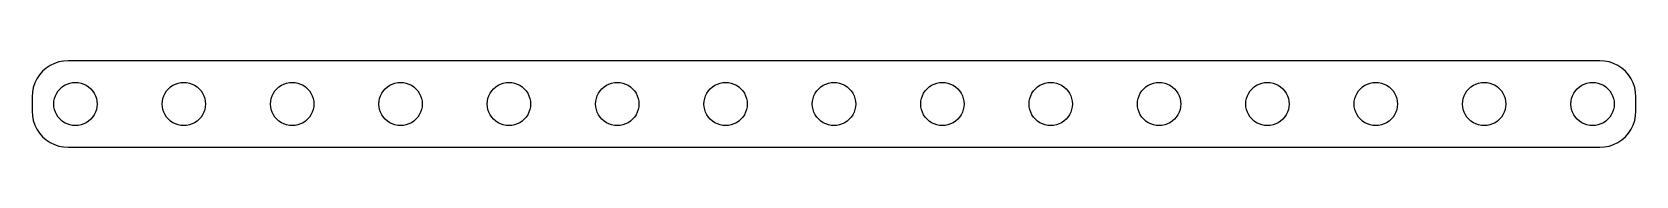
# Model space of a CAD drawing. Header units: metres. Extents: x -111 to 111, y -6 to 6.
import ezdxf

# ---------------------------------------------------------------- set-up
doc = ezdxf.new("R2010")
doc.units = ezdxf.units.M

msp = doc.modelspace()

# ---------------------------------------------------------------- linework, layer by layer
for p, q in [((-109.541, 4.54053), (-109.972, 4.0488)), ((-109.049, 4.97176), (-109.541, 4.54053)), ((-108.505, 5.33511), (-109.049, 4.97176)), ((-107.918, 5.62439), (-108.505, 5.33511)), ((-107.299, 5.83463), (-107.918, 5.62439)), ((-106.658, 5.96222), (-107.299, 5.83463)), ((-106.005, 6.00499), (-106.658, 5.96222)), ((106.005, 6.00499), (-106.005, 6.00499)), ((106.658, 5.96222), (106.005, 6.00499)), ((107.299, 5.83463), (106.658, 5.96222)), ((107.918, 5.62439), (107.299, 5.83463)), ((108.505, 5.33511), (107.918, 5.62439)), ((109.049, 4.97176), (108.505, 5.33511)), ((109.541, 4.54053), (109.049, 4.97176)), ((109.972, 4.0488), (109.541, 4.54053)), ((-110.835, 2.29909), (-110.962, 1.65762)), ((-110.624, 2.91841), (-110.835, 2.29909)), ((-110.335, 3.50499), (-110.624, 2.91841)), ((-109.972, 4.0488), (-110.335, 3.50499)), ((-107.121, 2.12131), (-106.826, 2.38005)), ((-106.826, 2.38005), (-106.5, 2.59807)), ((-106.5, 2.59807), (-106.148, 2.77164)), ((-106.148, 2.77164), (-105.776, 2.89777)), ((-105.776, 2.89777), (-105.392, 2.97432)), ((-105.392, 2.97432), (-105, 3)), ((-105, 3), (-104.608, 2.97432)), ((-104.608, 2.97432), (-104.224, 2.89777)), ((-104.224, 2.89777), (-103.852, 2.77164)), ((-103.852, 2.77164), (-103.5, 2.59807)), ((-103.5, 2.59807), (-103.174, 2.38005)), ((-103.174, 2.38005), (-102.879, 2.12131)), ((-92.1213, 2.12131), (-91.8263, 2.38005)), ((-91.8263, 2.38005), (-91.5, 2.59807)), ((-91.5, 2.59807), (-91.148, 2.77164)), ((-91.148, 2.77164), (-90.7765, 2.89777)), ((-90.7765, 2.89777), (-90.3916, 2.97432)), ((-90.3916, 2.97432), (-90, 3)), ((-90, 3), (-89.6084, 2.97432)), ((-89.6084, 2.97432), (-89.2235, 2.89777)), ((-89.2235, 2.89777), (-88.8519, 2.77164)), ((-88.8519, 2.77164), (-88.5, 2.59807)), ((-88.5, 2.59807), (-88.1737, 2.38005)), ((-88.1737, 2.38005), (-87.8787, 2.12131)), ((-77.1213, 2.12131), (-76.8263, 2.38005)), ((-76.8263, 2.38005), (-76.5, 2.59807)), ((-76.5, 2.59807), (-76.148, 2.77164)), ((-76.148, 2.77164), (-75.7765, 2.89777)), ((-75.7765, 2.89777), (-75.3916, 2.97432)), ((-75.3916, 2.97432), (-75, 3)), ((-75, 3), (-74.6084, 2.97432)), ((-74.6084, 2.97432), (-74.2235, 2.89777)), ((-74.2235, 2.89777), (-73.8519, 2.77164)), ((-73.8519, 2.77164), (-73.5, 2.59807)), ((-73.5, 2.59807), (-73.1737, 2.38005)), ((-73.1737, 2.38005), (-72.8787, 2.12131)), ((-62.1213, 2.12131), (-61.8263, 2.38005)), ((-61.8263, 2.38005), (-61.5, 2.59807)), ((-61.5, 2.59807), (-61.148, 2.77164)), ((-61.148, 2.77164), (-60.7765, 2.89777)), ((-60.7765, 2.89777), (-60.3916, 2.97432)), ((-60.3916, 2.97432), (-60, 3)), ((-60, 3), (-59.6084, 2.97432)), ((-59.6084, 2.97432), (-59.2235, 2.89777)), ((-59.2235, 2.89777), (-58.8519, 2.77164)), ((-58.8519, 2.77164), (-58.5, 2.59807)), ((-58.5, 2.59807), (-58.1737, 2.38005)), ((-58.1737, 2.38005), (-57.8787, 2.12131)), ((-47.1213, 2.12131), (-46.8263, 2.38005)), ((-46.8263, 2.38005), (-46.5, 2.59807)), ((-46.5, 2.59807), (-46.148, 2.77164)), ((-46.148, 2.77164), (-45.7765, 2.89777)), ((-45.7765, 2.89777), (-45.3916, 2.97432)), ((-45.3916, 2.97432), (-45, 3)), ((-45, 3), (-44.6084, 2.97432)), ((-44.6084, 2.97432), (-44.2235, 2.89777)), ((-44.2235, 2.89777), (-43.8519, 2.77164)), ((-43.8519, 2.77164), (-43.5, 2.59807)), ((-43.5, 2.59807), (-43.1737, 2.38005)), ((-43.1737, 2.38005), (-42.8787, 2.12131)), ((-32.1213, 2.12131), (-31.8263, 2.38005)), ((-31.8263, 2.38005), (-31.5, 2.59807)), ((-31.5, 2.59807), (-31.148, 2.77164)), ((-31.148, 2.77164), (-30.7764, 2.89777)), ((-30.7764, 2.89777), (-30.3916, 2.97432)), ((-30.3916, 2.97432), (-30, 3)), ((-30, 3), (-29.6084, 2.97432)), ((-29.6084, 2.97432), (-29.2235, 2.89777)), ((-29.2235, 2.89777), (-28.8519, 2.77164)), ((-28.8519, 2.77164), (-28.5, 2.59807)), ((-28.5, 2.59807), (-28.1737, 2.38005)), ((-28.1737, 2.38005), (-27.8787, 2.12131)), ((-17.1213, 2.12131), (-16.8263, 2.38005)), ((-16.8263, 2.38005), (-16.5, 2.59807)), ((-16.5, 2.59807), (-16.148, 2.77164)), ((-16.148, 2.77164), (-15.7764, 2.89777)), ((-15.7764, 2.89777), (-15.3916, 2.97432)), ((-15.3916, 2.97432), (-15, 3)), ((-15, 3), (-14.6084, 2.97432)), ((-14.6084, 2.97432), (-14.2235, 2.89777)), ((-14.2235, 2.89777), (-13.8519, 2.77164)), ((-13.8519, 2.77164), (-13.5, 2.59807)), ((-13.5, 2.59807), (-13.1737, 2.38005)), ((-13.1737, 2.38005), (-12.8787, 2.12131)), ((-2.12131, 2.12131), (-1.82628, 2.38005)), ((-1.82628, 2.38005), (-1.5, 2.59807)), ((-1.5, 2.59807), (-1.14804, 2.77164)), ((-1.14804, 2.77164), (-0.776443, 2.89777)), ((-0.776443, 2.89777), (-0.391571, 2.97432)), ((-0.391571, 2.97432), (0, 3)), ((0, 3), (0.391571, 2.97432)), ((0.391571, 2.97432), (0.776443, 2.89777)), ((0.776443, 2.89777), (1.14804, 2.77164)), ((1.14804, 2.77164), (1.5, 2.59807)), ((1.5, 2.59807), (1.82628, 2.38005)), ((1.82628, 2.38005), (2.12131, 2.12131)), ((12.8787, 2.12131), (13.1737, 2.38005)), ((13.1737, 2.38005), (13.5, 2.59807)), ((13.5, 2.59807), (13.8519, 2.77164)), ((13.8519, 2.77164), (14.2235, 2.89777)), ((14.2235, 2.89777), (14.6084, 2.97432)), ((14.6084, 2.97432), (15, 3)), ((15, 3), (15.3916, 2.97432)), ((15.3916, 2.97432), (15.7764, 2.89777)), ((15.7764, 2.89777), (16.148, 2.77164)), ((16.148, 2.77164), (16.5, 2.59807)), ((16.5, 2.59807), (16.8263, 2.38005)), ((16.8263, 2.38005), (17.1213, 2.12131)), ((27.8787, 2.12131), (28.1737, 2.38005)), ((28.1737, 2.38005), (28.5, 2.59807)), ((28.5, 2.59807), (28.8519, 2.77164)), ((28.8519, 2.77164), (29.2235, 2.89777)), ((29.2235, 2.89777), (29.6084, 2.97432)), ((29.6084, 2.97432), (30, 3)), ((30, 3), (30.3916, 2.97432)), ((30.3916, 2.97432), (30.7764, 2.89777)), ((30.7764, 2.89777), (31.148, 2.77164)), ((31.148, 2.77164), (31.5, 2.59807)), ((31.5, 2.59807), (31.8263, 2.38005)), ((31.8263, 2.38005), (32.1213, 2.12131)), ((42.8787, 2.12131), (43.1737, 2.38005)), ((43.1737, 2.38005), (43.5, 2.59807)), ((43.5, 2.59807), (43.8519, 2.77164)), ((43.8519, 2.77164), (44.2235, 2.89777)), ((44.2235, 2.89777), (44.6084, 2.97432)), ((44.6084, 2.97432), (45, 3)), ((45, 3), (45.3916, 2.97432)), ((45.3916, 2.97432), (45.7765, 2.89777)), ((45.7765, 2.89777), (46.148, 2.77164)), ((46.148, 2.77164), (46.5, 2.59807)), ((46.5, 2.59807), (46.8263, 2.38005)), ((46.8263, 2.38005), (47.1213, 2.12131)), ((57.8787, 2.12131), (58.1737, 2.38005)), ((58.1737, 2.38005), (58.5, 2.59807)), ((58.5, 2.59807), (58.8519, 2.77164)), ((58.8519, 2.77164), (59.2235, 2.89777)), ((59.2235, 2.89777), (59.6084, 2.97432)), ((59.6084, 2.97432), (60, 3)), ((60, 3), (60.3916, 2.97432)), ((60.3916, 2.97432), (60.7765, 2.89777)), ((60.7765, 2.89777), (61.148, 2.77164)), ((61.148, 2.77164), (61.5, 2.59807)), ((61.5, 2.59807), (61.8263, 2.38005)), ((61.8263, 2.38005), (62.1213, 2.12131)), ((72.8787, 2.12131), (73.1737, 2.38005)), ((73.1737, 2.38005), (73.5, 2.59807)), ((73.5, 2.59807), (73.8519, 2.77164)), ((73.8519, 2.77164), (74.2235, 2.89777)), ((74.2235, 2.89777), (74.6084, 2.97432)), ((74.6084, 2.97432), (75, 3)), ((75, 3), (75.3916, 2.97432)), ((75.3916, 2.97432), (75.7765, 2.89777)), ((75.7765, 2.89777), (76.148, 2.77164)), ((76.148, 2.77164), (76.5, 2.59807)), ((76.5, 2.59807), (76.8263, 2.38005)), ((76.8263, 2.38005), (77.1213, 2.12131)), ((87.8787, 2.12131), (88.1737, 2.38005)), ((88.1737, 2.38005), (88.5, 2.59807)), ((88.5, 2.59807), (88.8519, 2.77164)), ((88.8519, 2.77164), (89.2235, 2.89777)), ((89.2235, 2.89777), (89.6084, 2.97432)), ((89.6084, 2.97432), (90, 3)), ((90, 3), (90.3916, 2.97432)), ((90.3916, 2.97432), (90.7765, 2.89777)), ((90.7765, 2.89777), (91.148, 2.77164)), ((91.148, 2.77164), (91.5, 2.59807)), ((91.5, 2.59807), (91.8263, 2.38005)), ((91.8263, 2.38005), (92.1213, 2.12131)), ((102.879, 2.12131), (103.174, 2.38005)), ((103.174, 2.38005), (103.5, 2.59807)), ((103.5, 2.59807), (103.852, 2.77164)), ((103.852, 2.77164), (104.224, 2.89777)), ((104.224, 2.89777), (104.608, 2.97432)), ((104.608, 2.97432), (105, 3)), ((105, 3), (105.392, 2.97432)), ((105.392, 2.97432), (105.776, 2.89777)), ((105.776, 2.89777), (106.148, 2.77164)), ((106.148, 2.77164), (106.5, 2.59807)), ((106.5, 2.59807), (106.826, 2.38005)), ((106.826, 2.38005), (107.121, 2.12131)), ((110.335, 3.50499), (109.972, 4.0488)), ((110.624, 2.91841), (110.335, 3.50499)), ((110.835, 2.29909), (110.624, 2.91841)), ((110.962, 1.65762), (110.835, 2.29909)), ((-110.962, 1.65762), (-111.005, 1.00499)), ((-111.005, 1.00499), (-111.005, -1.00499)), ((-108, 0), (-107.974, 0.391571)), ((-107.974, -0.391571), (-108, 0)), ((-107.974, 0.391571), (-107.898, 0.776443)), ((-107.898, 0.776443), (-107.772, 1.14804)), ((-107.772, 1.14804), (-107.598, 1.5)), ((-107.598, 1.5), (-107.38, 1.82628)), ((-107.38, 1.82628), (-107.121, 2.12131)), ((-102.879, 2.12131), (-102.62, 1.82628)), ((-102.62, 1.82628), (-102.402, 1.5)), ((-102.402, 1.5), (-102.228, 1.14804)), ((-102.228, 1.14804), (-102.102, 0.776443)), ((-102.102, 0.776443), (-102.026, 0.391571)), ((-102.026, 0.391571), (-102, 0)), ((-102, 0), (-102.026, -0.391571)), ((-93, 0), (-92.9743, 0.391571)), ((-92.9743, -0.391571), (-93, 0)), ((-92.9743, 0.391571), (-92.8978, 0.776443)), ((-92.8978, 0.776443), (-92.7716, 1.14804)), ((-92.7716, 1.14804), (-92.5981, 1.5)), ((-92.5981, 1.5), (-92.3801, 1.82628)), ((-92.3801, 1.82628), (-92.1213, 2.12131)), ((-87.8787, 2.12131), (-87.6199, 1.82628)), ((-87.6199, 1.82628), (-87.4019, 1.5)), ((-87.4019, 1.5), (-87.2284, 1.14804)), ((-87.2284, 1.14804), (-87.1022, 0.776443)), ((-87.1022, 0.776443), (-87.0257, 0.391571)), ((-87.0257, 0.391571), (-87, 0)), ((-87, 0), (-87.0257, -0.391571)), ((-78, 0), (-77.9743, 0.391571)), ((-77.9743, -0.391571), (-78, 0)), ((-77.9743, 0.391571), (-77.8978, 0.776443)), ((-77.8978, 0.776443), (-77.7716, 1.14804)), ((-77.7716, 1.14804), (-77.5981, 1.5)), ((-77.5981, 1.5), (-77.3801, 1.82628)), ((-77.3801, 1.82628), (-77.1213, 2.12131)), ((-72.8787, 2.12131), (-72.6199, 1.82628)), ((-72.6199, 1.82628), (-72.4019, 1.5)), ((-72.4019, 1.5), (-72.2284, 1.14804)), ((-72.2284, 1.14804), (-72.1022, 0.776443)), ((-72.1022, 0.776443), (-72.0257, 0.391571)), ((-72.0257, 0.391571), (-72, 0)), ((-72, 0), (-72.0257, -0.391571)), ((-63, 0), (-62.9743, 0.391571)), ((-62.9743, -0.391571), (-63, 0)), ((-62.9743, 0.391571), (-62.8978, 0.776443)), ((-62.8978, 0.776443), (-62.7716, 1.14804)), ((-62.7716, 1.14804), (-62.5981, 1.5)), ((-62.5981, 1.5), (-62.3801, 1.82628)), ((-62.3801, 1.82628), (-62.1213, 2.12131)), ((-57.8787, 2.12131), (-57.6199, 1.82628)), ((-57.6199, 1.82628), (-57.4019, 1.5)), ((-57.4019, 1.5), (-57.2284, 1.14804)), ((-57.2284, 1.14804), (-57.1022, 0.776443)), ((-57.1022, 0.776443), (-57.0257, 0.391571)), ((-57.0257, 0.391571), (-57, 0)), ((-57, 0), (-57.0257, -0.391571)), ((-48, 0), (-47.9743, 0.391571)), ((-47.9743, -0.391571), (-48, 0)), ((-47.9743, 0.391571), (-47.8978, 0.776443)), ((-47.8978, 0.776443), (-47.7716, 1.14804)), ((-47.7716, 1.14804), (-47.5981, 1.5)), ((-47.5981, 1.5), (-47.3801, 1.82628)), ((-47.3801, 1.82628), (-47.1213, 2.12131)), ((-42.8787, 2.12131), (-42.6199, 1.82628)), ((-42.6199, 1.82628), (-42.4019, 1.5)), ((-42.4019, 1.5), (-42.2284, 1.14804)), ((-42.2284, 1.14804), (-42.1022, 0.776443)), ((-42.1022, 0.776443), (-42.0257, 0.391571)), ((-42.0257, 0.391571), (-42, 0)), ((-42, 0), (-42.0257, -0.391571)), ((-33, 0), (-32.9743, 0.391571)), ((-32.9743, -0.391571), (-33, 0)), ((-32.9743, 0.391571), (-32.8978, 0.776443)), ((-32.8978, 0.776443), (-32.7716, 1.14804)), ((-32.7716, 1.14804), (-32.5981, 1.5)), ((-32.5981, 1.5), (-32.3801, 1.82628)), ((-32.3801, 1.82628), (-32.1213, 2.12131)), ((-27.8787, 2.12131), (-27.6199, 1.82628)), ((-27.6199, 1.82628), (-27.4019, 1.5)), ((-27.4019, 1.5), (-27.2283, 1.14804)), ((-27.2283, 1.14804), (-27.1022, 0.776443)), ((-27.1022, 0.776443), (-27.0257, 0.391571)), ((-27.0257, 0.391571), (-27, 0)), ((-27, 0), (-27.0257, -0.391571)), ((-18, 0), (-17.9743, 0.391571)), ((-17.9743, -0.391571), (-18, 0)), ((-17.9743, 0.391571), (-17.8978, 0.776443)), ((-17.8978, 0.776443), (-17.7716, 1.14804)), ((-17.7716, 1.14804), (-17.5981, 1.5)), ((-17.5981, 1.5), (-17.3801, 1.82628)), ((-17.3801, 1.82628), (-17.1213, 2.12131)), ((-12.8787, 2.12131), (-12.6199, 1.82628)), ((-12.6199, 1.82628), (-12.4019, 1.5)), ((-12.4019, 1.5), (-12.2283, 1.14804)), ((-12.2283, 1.14804), (-12.1022, 0.776443)), ((-12.1022, 0.776443), (-12.0257, 0.391571)), ((-12.0257, 0.391571), (-12, 0)), ((-12, 0), (-12.0257, -0.391571)), ((-3, 0), (-2.97432, 0.391571)), ((-2.97432, -0.391571), (-3, 0)), ((-2.97432, 0.391571), (-2.89777, 0.776443)), ((-2.89777, 0.776443), (-2.77164, 1.14804)), ((-2.77164, 1.14804), (-2.59807, 1.5)), ((-2.59807, 1.5), (-2.38005, 1.82628)), ((-2.38005, 1.82628), (-2.12131, 2.12131)), ((2.12131, 2.12131), (2.38005, 1.82628)), ((2.38005, 1.82628), (2.59807, 1.5)), ((2.59807, 1.5), (2.77164, 1.14804)), ((2.77164, 1.14804), (2.89777, 0.776443)), ((2.89777, 0.776443), (2.97432, 0.391571)), ((2.97432, 0.391571), (3, 0)), ((3, 0), (2.97432, -0.391571)), ((12, 0), (12.0257, 0.391571)), ((12.0257, -0.391571), (12, 0)), ((12.0257, 0.391571), (12.1022, 0.776443)), ((12.1022, 0.776443), (12.2283, 1.14804)), ((12.2283, 1.14804), (12.4019, 1.5)), ((12.4019, 1.5), (12.6199, 1.82628)), ((12.6199, 1.82628), (12.8787, 2.12131)), ((17.1213, 2.12131), (17.3801, 1.82628)), ((17.3801, 1.82628), (17.5981, 1.5)), ((17.5981, 1.5), (17.7716, 1.14804)), ((17.7716, 1.14804), (17.8978, 0.776443)), ((17.8978, 0.776443), (17.9743, 0.391571)), ((17.9743, 0.391571), (18, 0)), ((18, 0), (17.9743, -0.391571)), ((27, 0), (27.0257, 0.391571)), ((27.0257, -0.391571), (27, 0)), ((27.0257, 0.391571), (27.1022, 0.776443)), ((27.1022, 0.776443), (27.2283, 1.14804)), ((27.2283, 1.14804), (27.4019, 1.5)), ((27.4019, 1.5), (27.6199, 1.82628)), ((27.6199, 1.82628), (27.8787, 2.12131)), ((32.1213, 2.12131), (32.3801, 1.82628)), ((32.3801, 1.82628), (32.5981, 1.5)), ((32.5981, 1.5), (32.7716, 1.14804)), ((32.7716, 1.14804), (32.8978, 0.776443)), ((32.8978, 0.776443), (32.9743, 0.391571)), ((32.9743, 0.391571), (33, 0)), ((33, 0), (32.9743, -0.391571)), ((42, 0), (42.0257, 0.391571)), ((42.0257, -0.391571), (42, 0)), ((42.0257, 0.391571), (42.1022, 0.776443)), ((42.1022, 0.776443), (42.2284, 1.14804)), ((42.2284, 1.14804), (42.4019, 1.5)), ((42.4019, 1.5), (42.6199, 1.82628)), ((42.6199, 1.82628), (42.8787, 2.12131)), ((47.1213, 2.12131), (47.3801, 1.82628)), ((47.3801, 1.82628), (47.5981, 1.5)), ((47.5981, 1.5), (47.7716, 1.14804)), ((47.7716, 1.14804), (47.8978, 0.776443)), ((47.8978, 0.776443), (47.9743, 0.391571)), ((47.9743, 0.391571), (48, 0)), ((48, 0), (47.9743, -0.391571)), ((57, 0), (57.0257, 0.391571)), ((57.0257, -0.391571), (57, 0)), ((57.0257, 0.391571), (57.1022, 0.776443)), ((57.1022, 0.776443), (57.2284, 1.14804)), ((57.2284, 1.14804), (57.4019, 1.5)), ((57.4019, 1.5), (57.6199, 1.82628)), ((57.6199, 1.82628), (57.8787, 2.12131)), ((62.1213, 2.12131), (62.3801, 1.82628)), ((62.3801, 1.82628), (62.5981, 1.5)), ((62.5981, 1.5), (62.7716, 1.14804)), ((62.7716, 1.14804), (62.8978, 0.776443)), ((62.8978, 0.776443), (62.9743, 0.391571)), ((62.9743, 0.391571), (63, 0)), ((63, 0), (62.9743, -0.391571)), ((72, 0), (72.0257, 0.391571)), ((72.0257, -0.391571), (72, 0)), ((72.0257, 0.391571), (72.1022, 0.776443)), ((72.1022, 0.776443), (72.2284, 1.14804)), ((72.2284, 1.14804), (72.4019, 1.5)), ((72.4019, 1.5), (72.6199, 1.82628)), ((72.6199, 1.82628), (72.8787, 2.12131)), ((77.1213, 2.12131), (77.3801, 1.82628)), ((77.3801, 1.82628), (77.5981, 1.5)), ((77.5981, 1.5), (77.7716, 1.14804)), ((77.7716, 1.14804), (77.8978, 0.776443)), ((77.8978, 0.776443), (77.9743, 0.391571)), ((77.9743, 0.391571), (78, 0)), ((78, 0), (77.9743, -0.391571)), ((87, 0), (87.0257, 0.391571)), ((87.0257, -0.391571), (87, 0)), ((87.0257, 0.391571), (87.1022, 0.776443)), ((87.1022, 0.776443), (87.2284, 1.14804)), ((87.2284, 1.14804), (87.4019, 1.5)), ((87.4019, 1.5), (87.6199, 1.82628)), ((87.6199, 1.82628), (87.8787, 2.12131)), ((92.1213, 2.12131), (92.3801, 1.82628)), ((92.3801, 1.82628), (92.5981, 1.5)), ((92.5981, 1.5), (92.7716, 1.14804)), ((92.7716, 1.14804), (92.8978, 0.776443)), ((92.8978, 0.776443), (92.9743, 0.391571)), ((92.9743, 0.391571), (93, 0)), ((93, 0), (92.9743, -0.391571)), ((102, 0), (102.026, 0.391571)), ((102.026, -0.391571), (102, 0)), ((102.026, 0.391571), (102.102, 0.776443)), ((102.102, 0.776443), (102.228, 1.14804)), ((102.228, 1.14804), (102.402, 1.5)), ((102.402, 1.5), (102.62, 1.82628)), ((102.62, 1.82628), (102.879, 2.12131)), ((107.121, 2.12131), (107.38, 1.82628)), ((107.38, 1.82628), (107.598, 1.5)), ((107.598, 1.5), (107.772, 1.14804)), ((107.772, 1.14804), (107.898, 0.776443)), ((107.898, 0.776443), (107.974, 0.391571)), ((107.974, 0.391571), (108, 0)), ((108, 0), (107.974, -0.391571)), ((111.005, 1.00499), (110.962, 1.65762)), ((111.005, -1.00499), (111.005, 1.00499)), ((-111.005, -1.00499), (-110.962, -1.65762)), ((-110.962, -1.65762), (-110.835, -2.29909)), ((-107.898, -0.776443), (-107.974, -0.391571)), ((-107.772, -1.14804), (-107.898, -0.776443)), ((-107.598, -1.5), (-107.772, -1.14804)), ((-107.38, -1.82628), (-107.598, -1.5)), ((-107.121, -2.12131), (-107.38, -1.82628)), ((-106.826, -2.38005), (-107.121, -2.12131)), ((-102.879, -2.12131), (-103.174, -2.38005)), ((-102.62, -1.82628), (-102.879, -2.12131)), ((-102.402, -1.5), (-102.62, -1.82628)), ((-102.228, -1.14804), (-102.402, -1.5)), ((-102.102, -0.776443), (-102.228, -1.14804)), ((-102.026, -0.391571), (-102.102, -0.776443)), ((-92.8978, -0.776443), (-92.9743, -0.391571)), ((-92.7716, -1.14804), (-92.8978, -0.776443)), ((-92.5981, -1.5), (-92.7716, -1.14804)), ((-92.3801, -1.82628), (-92.5981, -1.5)), ((-92.1213, -2.12131), (-92.3801, -1.82628)), ((-91.8263, -2.38005), (-92.1213, -2.12131)), ((-87.8787, -2.12131), (-88.1737, -2.38005)), ((-87.6199, -1.82628), (-87.8787, -2.12131)), ((-87.4019, -1.5), (-87.6199, -1.82628)), ((-87.2284, -1.14804), (-87.4019, -1.5)), ((-87.1022, -0.776443), (-87.2284, -1.14804)), ((-87.0257, -0.391571), (-87.1022, -0.776443)), ((-77.8978, -0.776443), (-77.9743, -0.391571)), ((-77.7716, -1.14804), (-77.8978, -0.776443)), ((-77.5981, -1.5), (-77.7716, -1.14804)), ((-77.3801, -1.82628), (-77.5981, -1.5)), ((-77.1213, -2.12131), (-77.3801, -1.82628)), ((-76.8263, -2.38005), (-77.1213, -2.12131)), ((-72.8787, -2.12131), (-73.1737, -2.38005)), ((-72.6199, -1.82628), (-72.8787, -2.12131)), ((-72.4019, -1.5), (-72.6199, -1.82628)), ((-72.2284, -1.14804), (-72.4019, -1.5)), ((-72.1022, -0.776443), (-72.2284, -1.14804)), ((-72.0257, -0.391571), (-72.1022, -0.776443)), ((-62.8978, -0.776443), (-62.9743, -0.391571)), ((-62.7716, -1.14804), (-62.8978, -0.776443)), ((-62.5981, -1.5), (-62.7716, -1.14804)), ((-62.3801, -1.82628), (-62.5981, -1.5)), ((-62.1213, -2.12131), (-62.3801, -1.82628)), ((-61.8263, -2.38005), (-62.1213, -2.12131)), ((-57.8787, -2.12131), (-58.1737, -2.38005)), ((-57.6199, -1.82628), (-57.8787, -2.12131)), ((-57.4019, -1.5), (-57.6199, -1.82628)), ((-57.2284, -1.14804), (-57.4019, -1.5)), ((-57.1022, -0.776443), (-57.2284, -1.14804)), ((-57.0257, -0.391571), (-57.1022, -0.776443)), ((-47.8978, -0.776443), (-47.9743, -0.391571)), ((-47.7716, -1.14804), (-47.8978, -0.776443)), ((-47.5981, -1.5), (-47.7716, -1.14804)), ((-47.3801, -1.82628), (-47.5981, -1.5)), ((-47.1213, -2.12131), (-47.3801, -1.82628)), ((-46.8263, -2.38005), (-47.1213, -2.12131)), ((-42.8787, -2.12131), (-43.1737, -2.38005)), ((-42.6199, -1.82628), (-42.8787, -2.12131)), ((-42.4019, -1.5), (-42.6199, -1.82628)), ((-42.2284, -1.14804), (-42.4019, -1.5)), ((-42.1022, -0.776443), (-42.2284, -1.14804)), ((-42.0257, -0.391571), (-42.1022, -0.776443)), ((-32.8978, -0.776443), (-32.9743, -0.391571)), ((-32.7716, -1.14804), (-32.8978, -0.776443)), ((-32.5981, -1.5), (-32.7716, -1.14804)), ((-32.3801, -1.82628), (-32.5981, -1.5)), ((-32.1213, -2.12131), (-32.3801, -1.82628)), ((-31.8263, -2.38005), (-32.1213, -2.12131)), ((-27.8787, -2.12131), (-28.1737, -2.38005)), ((-27.6199, -1.82628), (-27.8787, -2.12131)), ((-27.4019, -1.5), (-27.6199, -1.82628)), ((-27.2283, -1.14804), (-27.4019, -1.5)), ((-27.1022, -0.776443), (-27.2283, -1.14804)), ((-27.0257, -0.391571), (-27.1022, -0.776443)), ((-17.8978, -0.776443), (-17.9743, -0.391571)), ((-17.7716, -1.14804), (-17.8978, -0.776443)), ((-17.5981, -1.5), (-17.7716, -1.14804)), ((-17.3801, -1.82628), (-17.5981, -1.5)), ((-17.1213, -2.12131), (-17.3801, -1.82628)), ((-16.8263, -2.38005), (-17.1213, -2.12131)), ((-12.8787, -2.12131), (-13.1737, -2.38005)), ((-12.6199, -1.82628), (-12.8787, -2.12131)), ((-12.4019, -1.5), (-12.6199, -1.82628)), ((-12.2283, -1.14804), (-12.4019, -1.5)), ((-12.1022, -0.776443), (-12.2283, -1.14804)), ((-12.0257, -0.391571), (-12.1022, -0.776443)), ((-2.89777, -0.776443), (-2.97432, -0.391571)), ((-2.77164, -1.14804), (-2.89777, -0.776443)), ((-2.59807, -1.5), (-2.77164, -1.14804)), ((-2.38005, -1.82628), (-2.59807, -1.5)), ((-2.12131, -2.12131), (-2.38005, -1.82628)), ((-1.82628, -2.38005), (-2.12131, -2.12131)), ((2.12131, -2.12131), (1.82628, -2.38005)), ((2.38005, -1.82628), (2.12131, -2.12131)), ((2.59807, -1.5), (2.38005, -1.82628)), ((2.77164, -1.14804), (2.59807, -1.5)), ((2.89777, -0.776443), (2.77164, -1.14804)), ((2.97432, -0.391571), (2.89777, -0.776443)), ((12.1022, -0.776443), (12.0257, -0.391571)), ((12.2283, -1.14804), (12.1022, -0.776443)), ((12.4019, -1.5), (12.2283, -1.14804)), ((12.6199, -1.82628), (12.4019, -1.5)), ((12.8787, -2.12131), (12.6199, -1.82628)), ((13.1737, -2.38005), (12.8787, -2.12131)), ((17.1213, -2.12131), (16.8263, -2.38005)), ((17.3801, -1.82628), (17.1213, -2.12131)), ((17.5981, -1.5), (17.3801, -1.82628)), ((17.7716, -1.14804), (17.5981, -1.5)), ((17.8978, -0.776443), (17.7716, -1.14804)), ((17.9743, -0.391571), (17.8978, -0.776443)), ((27.1022, -0.776443), (27.0257, -0.391571)), ((27.2283, -1.14804), (27.1022, -0.776443)), ((27.4019, -1.5), (27.2283, -1.14804)), ((27.6199, -1.82628), (27.4019, -1.5)), ((27.8787, -2.12131), (27.6199, -1.82628)), ((28.1737, -2.38005), (27.8787, -2.12131)), ((32.1213, -2.12131), (31.8263, -2.38005)), ((32.3801, -1.82628), (32.1213, -2.12131)), ((32.5981, -1.5), (32.3801, -1.82628)), ((32.7716, -1.14804), (32.5981, -1.5)), ((32.8978, -0.776443), (32.7716, -1.14804)), ((32.9743, -0.391571), (32.8978, -0.776443)), ((42.1022, -0.776443), (42.0257, -0.391571)), ((42.2284, -1.14804), (42.1022, -0.776443)), ((42.4019, -1.5), (42.2284, -1.14804)), ((42.6199, -1.82628), (42.4019, -1.5)), ((42.8787, -2.12131), (42.6199, -1.82628)), ((43.1737, -2.38005), (42.8787, -2.12131)), ((47.1213, -2.12131), (46.8263, -2.38005)), ((47.3801, -1.82628), (47.1213, -2.12131)), ((47.5981, -1.5), (47.3801, -1.82628)), ((47.7716, -1.14804), (47.5981, -1.5)), ((47.8978, -0.776443), (47.7716, -1.14804)), ((47.9743, -0.391571), (47.8978, -0.776443)), ((57.1022, -0.776443), (57.0257, -0.391571)), ((57.2284, -1.14804), (57.1022, -0.776443)), ((57.4019, -1.5), (57.2284, -1.14804)), ((57.6199, -1.82628), (57.4019, -1.5)), ((57.8787, -2.12131), (57.6199, -1.82628)), ((58.1737, -2.38005), (57.8787, -2.12131)), ((62.1213, -2.12131), (61.8263, -2.38005)), ((62.3801, -1.82628), (62.1213, -2.12131)), ((62.5981, -1.5), (62.3801, -1.82628)), ((62.7716, -1.14804), (62.5981, -1.5)), ((62.8978, -0.776443), (62.7716, -1.14804)), ((62.9743, -0.391571), (62.8978, -0.776443)), ((72.1022, -0.776443), (72.0257, -0.391571)), ((72.2284, -1.14804), (72.1022, -0.776443)), ((72.4019, -1.5), (72.2284, -1.14804)), ((72.6199, -1.82628), (72.4019, -1.5)), ((72.8787, -2.12131), (72.6199, -1.82628)), ((73.1737, -2.38005), (72.8787, -2.12131)), ((77.1213, -2.12131), (76.8263, -2.38005)), ((77.3801, -1.82628), (77.1213, -2.12131)), ((77.5981, -1.5), (77.3801, -1.82628)), ((77.7716, -1.14804), (77.5981, -1.5)), ((77.8978, -0.776443), (77.7716, -1.14804)), ((77.9743, -0.391571), (77.8978, -0.776443)), ((87.1022, -0.776443), (87.0257, -0.391571)), ((87.2284, -1.14804), (87.1022, -0.776443)), ((87.4019, -1.5), (87.2284, -1.14804)), ((87.6199, -1.82628), (87.4019, -1.5)), ((87.8787, -2.12131), (87.6199, -1.82628)), ((88.1737, -2.38005), (87.8787, -2.12131)), ((92.1213, -2.12131), (91.8263, -2.38005)), ((92.3801, -1.82628), (92.1213, -2.12131)), ((92.5981, -1.5), (92.3801, -1.82628)), ((92.7716, -1.14804), (92.5981, -1.5)), ((92.8978, -0.776443), (92.7716, -1.14804)), ((92.9743, -0.391571), (92.8978, -0.776443)), ((102.102, -0.776443), (102.026, -0.391571)), ((102.228, -1.14804), (102.102, -0.776443)), ((102.402, -1.5), (102.228, -1.14804)), ((102.62, -1.82628), (102.402, -1.5)), ((102.879, -2.12131), (102.62, -1.82628)), ((103.174, -2.38005), (102.879, -2.12131)), ((107.121, -2.12131), (106.826, -2.38005)), ((107.38, -1.82628), (107.121, -2.12131)), ((107.598, -1.5), (107.38, -1.82628)), ((107.772, -1.14804), (107.598, -1.5)), ((107.898, -0.776443), (107.772, -1.14804)), ((107.974, -0.391571), (107.898, -0.776443)), ((110.835, -2.29909), (110.962, -1.65762)), ((110.962, -1.65762), (111.005, -1.00499)), ((-110.835, -2.29909), (-110.624, -2.91841)), ((-110.624, -2.91841), (-110.335, -3.50499)), ((-110.335, -3.50499), (-109.972, -4.0488)), ((-109.972, -4.0488), (-109.541, -4.54053)), ((-106.5, -2.59807), (-106.826, -2.38005)), ((-106.148, -2.77164), (-106.5, -2.59807)), ((-105.776, -2.89777), (-106.148, -2.77164)), ((-105.392, -2.97432), (-105.776, -2.89777)), ((-105, -3), (-105.392, -2.97432)), ((-104.608, -2.97432), (-105, -3)), ((-104.224, -2.89777), (-104.608, -2.97432)), ((-103.852, -2.77164), (-104.224, -2.89777)), ((-103.5, -2.59807), (-103.852, -2.77164)), ((-103.174, -2.38005), (-103.5, -2.59807)), ((-91.5, -2.59807), (-91.8263, -2.38005)), ((-91.148, -2.77164), (-91.5, -2.59807)), ((-90.7765, -2.89777), (-91.148, -2.77164)), ((-90.3916, -2.97432), (-90.7765, -2.89777)), ((-90, -3), (-90.3916, -2.97432)), ((-89.6084, -2.97432), (-90, -3)), ((-89.2235, -2.89777), (-89.6084, -2.97432)), ((-88.8519, -2.77164), (-89.2235, -2.89777)), ((-88.5, -2.59807), (-88.8519, -2.77164)), ((-88.1737, -2.38005), (-88.5, -2.59807)), ((-76.5, -2.59807), (-76.8263, -2.38005)), ((-76.148, -2.77164), (-76.5, -2.59807)), ((-75.7765, -2.89777), (-76.148, -2.77164)), ((-75.3916, -2.97432), (-75.7765, -2.89777)), ((-75, -3), (-75.3916, -2.97432)), ((-74.6084, -2.97432), (-75, -3)), ((-74.2235, -2.89777), (-74.6084, -2.97432)), ((-73.8519, -2.77164), (-74.2235, -2.89777)), ((-73.5, -2.59807), (-73.8519, -2.77164)), ((-73.1737, -2.38005), (-73.5, -2.59807)), ((-61.5, -2.59807), (-61.8263, -2.38005)), ((-61.148, -2.77164), (-61.5, -2.59807)), ((-60.7765, -2.89777), (-61.148, -2.77164)), ((-60.3916, -2.97432), (-60.7765, -2.89777)), ((-60, -3), (-60.3916, -2.97432)), ((-59.6084, -2.97432), (-60, -3)), ((-59.2235, -2.89777), (-59.6084, -2.97432)), ((-58.8519, -2.77164), (-59.2235, -2.89777)), ((-58.5, -2.59807), (-58.8519, -2.77164)), ((-58.1737, -2.38005), (-58.5, -2.59807)), ((-46.5, -2.59807), (-46.8263, -2.38005)), ((-46.148, -2.77164), (-46.5, -2.59807)), ((-45.7765, -2.89777), (-46.148, -2.77164)), ((-45.3916, -2.97432), (-45.7765, -2.89777)), ((-45, -3), (-45.3916, -2.97432)), ((-44.6084, -2.97432), (-45, -3)), ((-44.2235, -2.89777), (-44.6084, -2.97432)), ((-43.8519, -2.77164), (-44.2235, -2.89777)), ((-43.5, -2.59807), (-43.8519, -2.77164)), ((-43.1737, -2.38005), (-43.5, -2.59807)), ((-31.5, -2.59807), (-31.8263, -2.38005)), ((-31.148, -2.77164), (-31.5, -2.59807)), ((-30.7764, -2.89777), (-31.148, -2.77164)), ((-30.3916, -2.97432), (-30.7764, -2.89777)), ((-30, -3), (-30.3916, -2.97432)), ((-29.6084, -2.97432), (-30, -3)), ((-29.2235, -2.89777), (-29.6084, -2.97432)), ((-28.8519, -2.77164), (-29.2235, -2.89777)), ((-28.5, -2.59807), (-28.8519, -2.77164)), ((-28.1737, -2.38005), (-28.5, -2.59807)), ((-16.5, -2.59807), (-16.8263, -2.38005)), ((-16.148, -2.77164), (-16.5, -2.59807)), ((-15.7764, -2.89777), (-16.148, -2.77164)), ((-15.3916, -2.97432), (-15.7764, -2.89777)), ((-15, -3), (-15.3916, -2.97432)), ((-14.6084, -2.97432), (-15, -3)), ((-14.2235, -2.89777), (-14.6084, -2.97432)), ((-13.8519, -2.77164), (-14.2235, -2.89777)), ((-13.5, -2.59807), (-13.8519, -2.77164)), ((-13.1737, -2.38005), (-13.5, -2.59807)), ((-1.5, -2.59807), (-1.82628, -2.38005)), ((-1.14804, -2.77164), (-1.5, -2.59807)), ((-0.776443, -2.89777), (-1.14804, -2.77164)), ((-0.391571, -2.97432), (-0.776443, -2.89777)), ((0, -3), (-0.391571, -2.97432)), ((0.391571, -2.97432), (0, -3)), ((0.776443, -2.89777), (0.391571, -2.97432)), ((1.14804, -2.77164), (0.776443, -2.89777)), ((1.5, -2.59807), (1.14804, -2.77164)), ((1.82628, -2.38005), (1.5, -2.59807)), ((13.5, -2.59807), (13.1737, -2.38005)), ((13.8519, -2.77164), (13.5, -2.59807)), ((14.2235, -2.89777), (13.8519, -2.77164)), ((14.6084, -2.97432), (14.2235, -2.89777)), ((15, -3), (14.6084, -2.97432)), ((15.3916, -2.97432), (15, -3)), ((15.7764, -2.89777), (15.3916, -2.97432)), ((16.148, -2.77164), (15.7764, -2.89777)), ((16.5, -2.59807), (16.148, -2.77164)), ((16.8263, -2.38005), (16.5, -2.59807)), ((28.5, -2.59807), (28.1737, -2.38005)), ((28.8519, -2.77164), (28.5, -2.59807)), ((29.2235, -2.89777), (28.8519, -2.77164)), ((29.6084, -2.97432), (29.2235, -2.89777)), ((30, -3), (29.6084, -2.97432)), ((30.3916, -2.97432), (30, -3)), ((30.7764, -2.89777), (30.3916, -2.97432)), ((31.148, -2.77164), (30.7764, -2.89777)), ((31.5, -2.59807), (31.148, -2.77164)), ((31.8263, -2.38005), (31.5, -2.59807)), ((43.5, -2.59807), (43.1737, -2.38005)), ((43.8519, -2.77164), (43.5, -2.59807)), ((44.2235, -2.89777), (43.8519, -2.77164)), ((44.6084, -2.97432), (44.2235, -2.89777)), ((45, -3), (44.6084, -2.97432)), ((45.3916, -2.97432), (45, -3)), ((45.7765, -2.89777), (45.3916, -2.97432)), ((46.148, -2.77164), (45.7765, -2.89777)), ((46.5, -2.59807), (46.148, -2.77164)), ((46.8263, -2.38005), (46.5, -2.59807)), ((58.5, -2.59807), (58.1737, -2.38005)), ((58.8519, -2.77164), (58.5, -2.59807)), ((59.2235, -2.89777), (58.8519, -2.77164)), ((59.6084, -2.97432), (59.2235, -2.89777)), ((60, -3), (59.6084, -2.97432)), ((60.3916, -2.97432), (60, -3)), ((60.7765, -2.89777), (60.3916, -2.97432)), ((61.148, -2.77164), (60.7765, -2.89777)), ((61.5, -2.59807), (61.148, -2.77164)), ((61.8263, -2.38005), (61.5, -2.59807)), ((73.5, -2.59807), (73.1737, -2.38005)), ((73.8519, -2.77164), (73.5, -2.59807)), ((74.2235, -2.89777), (73.8519, -2.77164)), ((74.6084, -2.97432), (74.2235, -2.89777)), ((75, -3), (74.6084, -2.97432)), ((75.3916, -2.97432), (75, -3)), ((75.7765, -2.89777), (75.3916, -2.97432)), ((76.148, -2.77164), (75.7765, -2.89777)), ((76.5, -2.59807), (76.148, -2.77164)), ((76.8263, -2.38005), (76.5, -2.59807)), ((88.5, -2.59807), (88.1737, -2.38005)), ((88.8519, -2.77164), (88.5, -2.59807)), ((89.2235, -2.89777), (88.8519, -2.77164)), ((89.6084, -2.97432), (89.2235, -2.89777)), ((90, -3), (89.6084, -2.97432)), ((90.3916, -2.97432), (90, -3)), ((90.7765, -2.89777), (90.3916, -2.97432)), ((91.148, -2.77164), (90.7765, -2.89777)), ((91.5, -2.59807), (91.148, -2.77164)), ((91.8263, -2.38005), (91.5, -2.59807)), ((103.5, -2.59807), (103.174, -2.38005)), ((103.852, -2.77164), (103.5, -2.59807)), ((104.224, -2.89777), (103.852, -2.77164)), ((104.608, -2.97432), (104.224, -2.89777)), ((105, -3), (104.608, -2.97432)), ((105.392, -2.97432), (105, -3)), ((105.776, -2.89777), (105.392, -2.97432)), ((106.148, -2.77164), (105.776, -2.89777)), ((106.5, -2.59807), (106.148, -2.77164)), ((106.826, -2.38005), (106.5, -2.59807)), ((109.541, -4.54053), (109.972, -4.0488)), ((109.972, -4.0488), (110.335, -3.50499)), ((110.335, -3.50499), (110.624, -2.91841)), ((110.624, -2.91841), (110.835, -2.29909)), ((-109.541, -4.54053), (-109.049, -4.97176)), ((-109.049, -4.97176), (-108.505, -5.33511)), ((-108.505, -5.33511), (-107.918, -5.62439)), ((-107.918, -5.62439), (-107.299, -5.83463)), ((-107.299, -5.83463), (-106.658, -5.96222)), ((-106.658, -5.96222), (-106.005, -6.00499)), ((-106.005, -6.00499), (106.005, -6.00499)), ((106.005, -6.00499), (106.658, -5.96222)), ((106.658, -5.96222), (107.299, -5.83463)), ((107.299, -5.83463), (107.918, -5.62439)), ((107.918, -5.62439), (108.505, -5.33511)), ((108.505, -5.33511), (109.049, -4.97176)), ((109.049, -4.97176), (109.541, -4.54053))]:
    msp.add_line(p, q)

doc.saveas('drawing.dxf')
